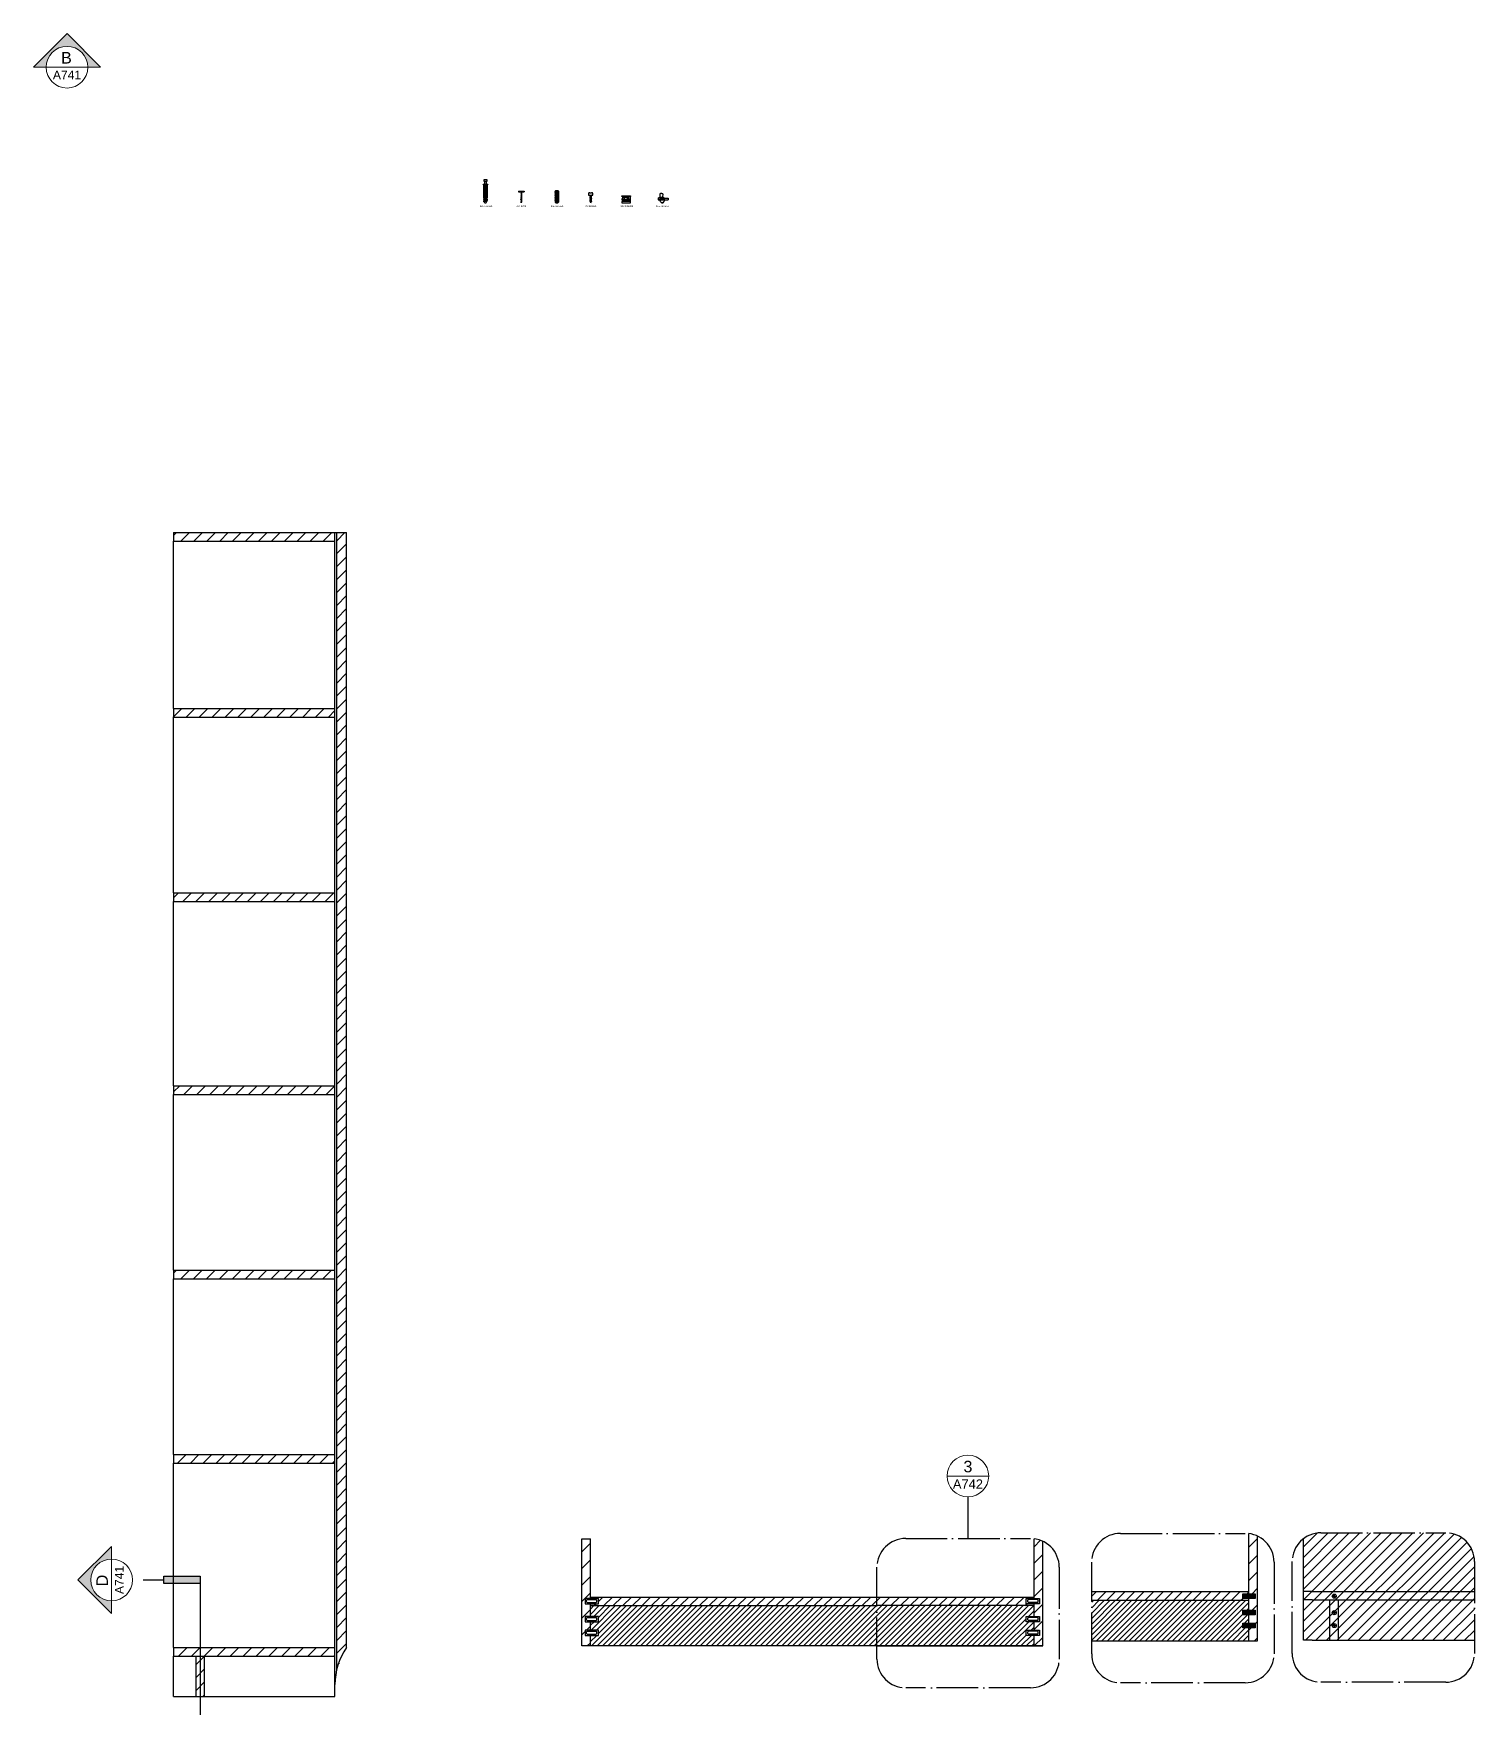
# Model space of a CAD drawing. Header units: millimetres. Extents: x 317 to 1254, y -31 to 529.
# Drawn here: x 796.6 to 1046.6, y 206.7 to 497.2 of the extents above; entities that cross this region are included whole.
import ezdxf
from ezdxf.enums import TextEntityAlignment as Align

# ---------------------------------------------------------------- set-up
doc = ezdxf.new("R2010")
doc.units = ezdxf.units.MM
doc.linetypes.add('ACAD_ISO04W100', pattern=[30, 24, -3, 0, -3])
doc.layers.add('A-ANNO-SYMB', color=202, linetype='Continuous', lineweight=18)
for name, color, linetype in [('ALTRE LINEE', 70, 'Continuous'), ('CONTRONO SEZIONI', 26, 'ACAD_ISO04W100'), ('LINEE SEZIONE', 5, 'Continuous'), ('retino dettagli', 157, 'Continuous'), ('SIMBOLI', 201, 'ACAD_ISO04W100'), ('tratteggio parte non vista', 1, 'Continuous'), ('VITI', 240, 'ACAD_ISO04W100'), ('viti sottili', 4, 'Continuous')]:
    doc.layers.add(name, color=color, linetype=linetype)
doc.styles.add('ARIAL', font='arial.ttf')
doc.styles.get("Standard").update_dxf_attribs({"font": 'arial.ttf'})

# ---------------------------------------------------------------- blocks, each defined once
blk = doc.blocks.new('SYMBOL')
at = {"layer": 'A-ANNO-SYMB', "linetype": 'Continuous', "lineweight": 20}
h = blk.add_hatch(color=256, dxfattribs=at)
h.dxf.hatch_style = 1
h.paths.add_polyline_path([(11.206, 4.948), (11.316, 4.948, -1), (11.678, 4.948), (11.788, 4.948), (11.497, 5.241)])
at = {"linetype": 'Continuous', "lineweight": 20}
blk.add_line((11.316, 4.948), (11.678, 4.948), dxfattribs=at)
at = {"layer": 'A-ANNO-SYMB', "linetype": 'Continuous', "lineweight": 20}
for p, q in [((11.206, 4.948), (11.497, 5.241)), ((11.788, 4.948), (11.497, 5.241)), ((11.316, 4.948), (11.206, 4.948)), ((11.678, 4.948), (11.788, 4.948))]:
    blk.add_line(p, q, dxfattribs=at)
blk.add_circle((11.497, 4.948), 0.181, dxfattribs=at)
for tag, p in [('TAVOLA', (11.497, 5.08)), ('SEZIONE', (11.497, 4.918))]:
    blk.add_attdef(tag, text='', height=0.1, dxfattribs=at).set_placement(p, align=Align.TOP_CENTER)
blk = doc.blocks.new('DETAGLI')
at = {"layer": 'A-ANNO-SYMB', "linetype": 'Continuous'}
blk.add_line((486.66, 356.17), (504.76, 356.17), dxfattribs=at)
blk.add_circle((495.71, 356.17), 9.05, dxfattribs=at)
for tag, p in [('TAVOLA', (495.71, 362.76)), ('SEZIONE', (495.71, 354.67))]:
    blk.add_attdef(tag, text='', height=5, dxfattribs=at).set_placement(p, align=Align.TOP_CENTER)

msp = doc.modelspace()

# ---------------------------------------------------------------- hatches: boundary and pattern name
h = msp.add_hatch()
h.set_pattern_fill('ANSI31', color=256, scale=0.5)
h.paths.add_polyline_path([(848.88, 217.05), (820.88, 217.05), (820.88, 215.55), (848.88, 215.55)])
h.paths.add_polyline_path([(826.21, 215.55), (824.71, 215.55), (824.71, 208.55), (826.21, 208.55)])
edge = h.paths.add_edge_path()
edge.add_line((850.88, 410.55), (849.18, 410.55))
edge.add_line((849.18, 410.55), (849.18, 213.17))
edge.add_arc((860.44, 210.55), 11.57, 145.7964, 166.9098, ccw=False)
edge.add_line((850.88, 217.05), (850.88, 410.55))
h.paths.add_polyline_path([(848.88, 250.55), (820.88, 250.55), (820.88, 249.05), (848.88, 249.05)])
h.paths.add_polyline_path([(848.88, 282.55), (820.88, 282.55), (820.88, 281.05), (848.88, 281.05)])
h.paths.add_polyline_path([(848.88, 314.55), (820.88, 314.55), (820.88, 313.05), (848.88, 313.05)])
h.paths.add_polyline_path([(848.88, 348.05), (820.88, 348.05), (820.88, 346.55), (848.88, 346.55)])
h.paths.add_polyline_path([(848.88, 380.05), (820.88, 380.05), (820.88, 378.55), (848.88, 378.55)])
h.paths.add_polyline_path([(848.88, 410.55), (820.88, 410.55), (820.88, 409.05), (848.88, 409.05)])
at = {"layer": 'retino dettagli'}
h = msp.add_hatch(dxfattribs=at)
h.set_pattern_fill('ANSI31', color=256, scale=0.64)
h.paths.add_polyline_path([(893.23, 235.96), (891.73, 235.96), (891.73, 217.34), (893.23, 217.34), (893.23, 219.18), (892.3, 219.18), (892.3, 220.08), (893.23, 220.08), (893.23, 221.54), (893.23, 221.54), (892.29, 221.54), (892.29, 222.45), (893.23, 222.45), (893.23, 224.67), (892.29, 224.67), (892.29, 225.58), (893.23, 225.58)])
h.paths.add_polyline_path([(971.73, 235.52, 0.078698), (970.23, 235.96), (970.23, 225.58), (971.17, 225.58), (971.17, 224.67), (970.23, 224.67), (970.23, 222.45), (970.23, 222.45), (971.17, 222.45), (971.17, 221.54), (970.23, 221.54), (970.23, 220.08), (971.16, 220.08), (971.16, 219.18), (970.23, 219.18), (970.23, 217.34), (971.73, 217.34)])
h = msp.add_hatch(dxfattribs=at)
h.set_pattern_fill('ANSI31', color=256, scale=0.64)
h.paths.add_polyline_path([(1009, 236.4, 0.078698), (1007.5, 236.84), (1007.5, 226.4), (1008.57, 226.4), (1008.57, 225.58), (1007.5, 225.58), (1007.5, 225.22), (1007.5, 223.54), (1008.57, 223.54), (1008.57, 222.72), (1007.5, 222.72), (1007.5, 221.29), (1008.57, 221.29), (1008.57, 220.47), (1007.5, 220.47), (1007.5, 218.22), (1009, 218.22)])
h = msp.add_hatch(dxfattribs=at)
h.set_pattern_fill('ANSI31', color=256, scale=0.41)
edge = h.paths.add_edge_path()
edge.add_arc((1041.64, 231.98), 5, 0, 90)
edge.add_line((1041.64, 236.98), (1020, 236.98))
edge.add_arc((1020, 231.98), 5, 90, 127.6713)
edge.add_line((1016.95, 235.93), (1016.95, 226.82))
edge.add_line((1016.95, 226.82), (1018.45, 226.82))
edge.add_line((1018.45, 226.82), (1046.64, 226.82))
edge.add_line((1046.64, 226.82), (1046.64, 231.98))
h.paths.add_polyline_path([(1021.55, 225.32), (1018.45, 225.32), (1016.95, 225.32), (1016.95, 218.32), (1018.45, 218.32), (1021.55, 218.32)])
h.paths.add_polyline_path([(1046.64, 225.32), (1023.05, 225.32), (1023.05, 218.32), (1046.64, 218.32)])
h.paths.add_polyline_path([(1046.64, 226.82), (1018.45, 226.82), (1016.95, 226.82), (1016.95, 225.32), (1018.45, 225.32), (1021.55, 225.32), (1046.64, 225.32)])
edge = h.paths.add_edge_path(flags=16)
edge.add_arc((1019.83, 225.99), 0.259, 0, 360)
h.paths.add_polyline_path([(1023.05, 225.32), (1021.55, 225.32), (1021.55, 218.32), (1023.05, 218.32)])
edge = h.paths.add_edge_path(flags=16)
edge.add_arc((1022.3, 223.13), 0.356, 0, 360)
edge = h.paths.add_edge_path(flags=16)
edge.add_arc((1022.3, 220.88), 0.356, 0, 360)
h = msp.add_hatch(dxfattribs=at)
h.set_pattern_fill('ANSI31', color=256, scale=0.37)
h.paths.add_polyline_path([(1006.41, 226.4), (1007.5, 226.4), (1007.5, 226.72), (980.21, 226.72), (980.21, 225.22), (1007.5, 225.22), (1007.5, 225.58), (1006.41, 225.58)])
h = msp.add_hatch(dxfattribs=at)
h.set_pattern_fill('ANSI31', color=256, scale=0.37)
h.paths.add_polyline_path([(942.94, 225.84), (893.23, 225.84), (893.23, 225.58), (894.61, 225.58), (894.61, 224.67), (893.23, 224.67), (893.23, 224.34), (942.94, 224.34)])
h.paths.add_polyline_path([(968.86, 225.58), (970.23, 225.58), (970.23, 225.84), (942.94, 225.84), (942.94, 224.34), (970.23, 224.34), (970.23, 224.67), (968.86, 224.67)])
h = msp.add_hatch(dxfattribs=at)
h.set_pattern_fill('ANSI31', color=256, scale=0.21)
h.paths.add_polyline_path([(942.94, 224.34), (893.23, 224.34), (893.23, 222.45), (894.61, 222.45), (894.61, 221.54), (893.23, 221.54), (893.23, 220.08), (894.62, 220.08), (894.62, 219.18), (893.23, 219.18), (893.23, 217.34), (920.52, 217.34), (942.94, 217.34)])
h.paths.add_polyline_path([(968.86, 222.45), (970.23, 222.45), (970.23, 224.34), (942.94, 224.34), (942.94, 217.34), (970.23, 217.34), (970.23, 219.18), (968.85, 219.18), (968.85, 220.08), (970.23, 220.08), (970.23, 221.54), (968.86, 221.54)])
h = msp.add_hatch(dxfattribs=at)
h.set_pattern_fill('ANSI31', color=256, scale=0.21)
h.paths.add_polyline_path([(1007.5, 222.72), (1006.41, 222.72), (1006.41, 223.54), (1007.5, 223.54), (1007.5, 225.22), (980.21, 225.22), (980.21, 218.22), (1007.5, 218.22), (1007.5, 220.47), (1006.41, 220.47), (1006.41, 221.29), (1007.5, 221.29)])
at = {"layer": 'SIMBOLI'}
h = msp.add_hatch(color=256, dxfattribs=at)
h.dxf.hatch_style = 1
h.paths.add_polyline_path([(822.71, 229.43), (819.21, 229.43), (819.21, 228.8), (822.71, 228.8)])
h.paths.add_polyline_path([(825.48, 229.43), (822.71, 229.43), (822.71, 228.8), (825.48, 228.8)])
h.paths.add_polyline_path([(825.48, 228.8), (822.71, 228.8), (822.71, 228.21), (825.48, 228.21)])
h.paths.add_polyline_path([(822.71, 228.8), (819.21, 228.8), (819.21, 228.21), (822.71, 228.21)])

# ---------------------------------------------------------------- linework, layer by layer
at = {"layer": 'ALTRE LINEE'}
for p, q in [((820.88, 380.05), (820.88, 409.05)), ((820.88, 348.05), (820.88, 378.6)), ((820.88, 314.55), (820.88, 346.55)), ((820.88, 282.55), (820.88, 313.05)), ((820.88, 250.55), (820.88, 281.05)), ((820.88, 217.05), (820.88, 249.05)), ((1007.5, 226.4), (1007.5, 226.26)), ((1007.5, 225.58), (1007.5, 225.7)), ((1007.5, 223.54), (1007.5, 223.4)), ((1007.5, 222.72), (1007.5, 222.84)), ((1007.5, 221.29), (1007.5, 221.15)), ((1007.5, 220.47), (1007.5, 220.59)), ((820.88, 208.55), (820.88, 215.55)), ((820.88, 208.55), (824.71, 208.55)), ((826.21, 208.55), (848.88, 208.55))]:
    msp.add_line(p, q, dxfattribs=at)
at = {"layer": 'CONTRONO SEZIONI', "ltscale": 0.3}
for points in [[(947.94, 236), (969.58, 236)], [(985.21, 236.88), (1006.85, 236.88)], [(1020, 236.98), (1041.64, 236.98)], [(942.94, 215.08), (942.94, 231)], [(974.58, 231), (974.58, 215.08)], [(980.21, 215.96), (980.21, 231.88)], [(1011.85, 231.88), (1011.85, 215.96)], [(1015, 216.06), (1015, 231.98)], [(1046.64, 231.98), (1046.64, 216.06)], [(969.58, 210.08), (947.94, 210.08)], [(1006.85, 210.96), (985.21, 210.96)], [(1041.64, 211.06), (1020, 211.06)]]:
    msp.add_lwpolyline(points, dxfattribs=at)
for centre, start, end in [((947.94, 231), 90, 180), ((969.58, 231), 0, 90), ((985.21, 231.88), 90, 180), ((1006.85, 231.88), 0, 90), ((1020, 231.98), 90, 180), ((1041.64, 231.98), 0, 90), ((947.94, 215.08), 180, 270), ((969.58, 215.08), 270, 0), ((985.21, 215.96), 180, 270), ((1006.85, 215.96), 270, 0), ((1020, 216.06), 180, 270), ((1041.64, 216.06), 270, 0)]:
    msp.add_arc(centre, 5, start, end, dxfattribs=at)
at = {"layer": 'LINEE SEZIONE'}
for p, q in [((820.88, 410.55), (850.88, 410.55)), ((820.88, 410.55), (820.88, 409.05)), ((848.88, 208.55), (848.88, 410.55)), ((849.18, 213.17), (849.18, 410.55)), ((850.88, 217.05), (850.88, 410.55)), ((820.88, 409.05), (848.88, 409.05)), ((820.88, 380.05), (848.88, 380.05)), ((820.88, 380.05), (820.88, 378.55)), ((820.88, 378.55), (848.88, 378.55)), ((820.88, 348.05), (848.88, 348.05)), ((820.88, 348.05), (820.88, 346.55)), ((820.88, 346.55), (848.88, 346.55)), ((820.88, 314.55), (848.88, 314.55)), ((820.88, 314.55), (820.88, 313.05)), ((820.88, 313.05), (848.88, 313.05)), ((820.88, 282.55), (848.88, 282.55)), ((820.88, 282.55), (820.88, 281.05)), ((820.88, 281.05), (848.88, 281.05)), ((820.88, 250.55), (848.88, 250.55)), ((820.88, 250.55), (820.88, 249.05)), ((820.88, 249.05), (848.88, 249.05)), ((891.73, 217.34), (891.73, 235.96)), ((893.23, 225.58), (893.23, 235.96)), ((970.23, 225.58), (970.23, 235.96)), ((971.73, 217.34), (971.73, 235.52)), ((1007.5, 226.4), (1007.5, 236.84)), ((1009, 218.22), (1009, 236.4)), ((1016.95, 218.32), (1016.95, 235.93)), ((1007.5, 226.72), (980.21, 226.72)), ((893.23, 225.84), (970.23, 225.84)), ((893.23, 222.45), (893.23, 224.67)), ((893.23, 224.34), (942.94, 224.34)), ((970.23, 224.34), (942.94, 224.34)), ((970.23, 222.45), (970.23, 224.67)), ((1007.5, 225.22), (980.21, 225.22)), ((1007.5, 225.22), (1007.5, 225.58)), ((1007.5, 223.54), (1007.5, 225.22)), ((893.23, 220.08), (893.23, 221.54)), ((970.23, 220.08), (970.23, 221.54)), ((1007.5, 221.29), (1007.5, 222.72)), ((893.23, 217.34), (893.23, 219.18)), ((970.23, 217.34), (970.23, 219.18)), ((980.21, 218.22), (1007.5, 218.22)), ((1007.5, 218.22), (1007.5, 220.47)), ((1007.5, 218.22), (1009, 218.22)), ((1018.45, 218.32), (1016.95, 218.32)), ((1018.45, 218.32), (1046.64, 218.32)), ((820.88, 217.05), (848.88, 217.05)), ((820.88, 217.05), (820.88, 215.55)), ((820.88, 215.55), (848.88, 215.55)), ((820.88, 215.55), (825.48, 215.55)), ((824.71, 215.55), (824.71, 208.55)), ((826.21, 215.55), (826.21, 208.55)), ((971.73, 217.34), (891.73, 217.34)), ((893.23, 217.34), (891.73, 217.34)), ((920.52, 217.34), (893.23, 217.34)), ((942.94, 217.34), (970.23, 217.34)), ((970.23, 217.34), (971.73, 217.34)), ((848.88, 208.55), (848.88, 210.66)), ((824.71, 208.55), (826.21, 208.55))]:
    msp.add_line(p, q, dxfattribs=at)
for points in [[(894.61, 225.58), (892.29, 225.58), (892.29, 224.67), (894.61, 224.67)], [(968.86, 225.58), (971.17, 225.58), (971.17, 224.67), (968.86, 224.67)], [(1006.41, 226.4), (1008.57, 226.4), (1008.57, 225.58), (1006.41, 225.58)], [(894.61, 222.45), (892.29, 222.45), (892.29, 221.54), (894.61, 221.54)], [(968.86, 222.45), (971.17, 222.45), (971.17, 221.54), (968.86, 221.54)], [(1006.41, 223.54), (1008.57, 223.54), (1008.57, 222.72), (1006.41, 222.72)], [(1006.41, 221.29), (1008.57, 221.29), (1008.57, 220.47), (1006.41, 220.47)], [(894.62, 220.08), (892.3, 220.08), (892.3, 219.18), (894.62, 219.18)], [(968.85, 220.08), (971.16, 220.08), (971.16, 219.18), (968.85, 219.18)]]:
    msp.add_lwpolyline(points, close=True, dxfattribs=at)
msp.add_arc((860.44, 210.55), 11.57, 145.7964, 179.4301, dxfattribs=at)
at = {"layer": 'retino dettagli'}
msp.add_line((891.73, 235.96), (893.23, 235.96), dxfattribs=at)
at = {"layer": 'SIMBOLI'}
for p, q in [((958.76, 236), (958.76, 243.15)), ((815.57, 228.8), (819.21, 228.8)), ((825.48, 228.8), (825.47, 200.09))]:
    msp.add_line(p, q, dxfattribs=at)
msp.add_lwpolyline([(825.48, 228.21), (819.21, 228.21), (819.21, 229.43), (825.48, 229.43)], close=True, dxfattribs=at)
at = {"layer": 'tratteggio parte non vista'}
for p, q in [((1018.45, 226.82), (1016.95, 226.82)), ((1018.45, 226.82), (1046.64, 226.82)), ((1018.45, 225.32), (1016.95, 225.32)), ((1018.45, 225.32), (1046.64, 225.32)), ((1021.55, 218.32), (1021.55, 225.32)), ((1023.05, 218.32), (1023.05, 225.32))]:
    msp.add_line(p, q, dxfattribs=at)
at = {"layer": 'VITI'}
for p, q in [((874.62, 471.03), (875.39, 471.03)), ((874.62, 470.94), (874.62, 471.03)), ((875.39, 470.94), (874.62, 470.94)), ((875.39, 471.03), (875.39, 470.94)), ((874.7, 468.58), (875.23, 468.72)), ((874.7, 468.53), (874.7, 468.58)), ((874.7, 468.42), (875.23, 468.56)), ((874.7, 468.53), (874.75, 468.53)), ((874.7, 468.37), (874.7, 468.42)), ((874.7, 468.27), (875.23, 468.42)), ((874.7, 468.37), (874.75, 468.37)), ((874.7, 468.13), (875.23, 468.28)), ((874.7, 468.22), (874.7, 468.27)), ((874.7, 468.22), (874.75, 468.22)), ((874.7, 467.99), (875.23, 468.14)), ((874.7, 468.08), (874.7, 468.13)), ((874.7, 468.08), (874.75, 468.08)), ((874.7, 467.94), (874.7, 467.99)), ((874.7, 467.94), (874.75, 467.94)), ((875.28, 468.67), (874.75, 468.53)), ((875.28, 468.51), (874.75, 468.37)), ((875.28, 468.37), (874.75, 468.22)), ((875.28, 468.23), (874.75, 468.08)), ((875.28, 468.09), (874.75, 467.94)), ((874.78, 468.74), (874.78, 468.6)), ((874.78, 468.54), (874.78, 468.44)), ((874.78, 468.38), (874.78, 468.3)), ((874.78, 468.23), (874.78, 468.16)), ((874.78, 468.09), (874.78, 468.01)), ((874.78, 467.95), (874.78, 467.89)), ((875.2, 468.71), (875.2, 468.74)), ((875.2, 468.55), (875.2, 468.65)), ((875.2, 468.41), (875.2, 468.49)), ((875.2, 468.27), (875.2, 468.35)), ((875.2, 468.13), (875.2, 468.21)), ((875.2, 467.89), (875.2, 468.07)), ((875.23, 468.72), (875.28, 468.72)), ((875.23, 468.56), (875.28, 468.56)), ((875.23, 468.42), (875.28, 468.42)), ((875.23, 468.28), (875.28, 468.28)), ((875.23, 468.14), (875.28, 468.14)), ((875.28, 468.72), (875.28, 468.67)), ((875.28, 468.56), (875.28, 468.51)), ((875.28, 468.42), (875.28, 468.37)), ((875.28, 468.28), (875.28, 468.23)), ((875.28, 468.14), (875.28, 468.09)), ((880.72, 469.8), (881.72, 469.8)), ((880.72, 469.8), (880.72, 469.7)), ((880.72, 469.7), (881.72, 469.7)), ((881.16, 469.68), (881.16, 469.68)), ((881.16, 469.68), (881.26, 469.68)), ((881.16, 469.68), (881.17, 469.68)), ((881.16, 469.65), (881.16, 469.66)), ((881.16, 469.66), (881.26, 469.66)), ((881.16, 469.65), (881.17, 469.65)), ((881.16, 469.63), (881.16, 469.63)), ((881.16, 469.63), (881.26, 469.63)), ((881.16, 469.63), (881.17, 469.63)), ((881.16, 469.6), (881.16, 469.61)), ((881.16, 469.61), (881.26, 469.61)), ((881.16, 469.6), (881.17, 469.6)), ((881.16, 469.58), (881.16, 469.58)), ((881.16, 469.58), (881.26, 469.58)), ((881.16, 469.58), (881.17, 469.58)), ((881.16, 469.55), (881.16, 469.56)), ((881.16, 469.56), (881.26, 469.56)), ((881.16, 469.55), (881.17, 469.55)), ((881.16, 469.53), (881.16, 469.53)), ((881.16, 469.53), (881.26, 469.53)), ((881.16, 469.53), (881.17, 469.52)), ((881.16, 469.5), (881.16, 469.51)), ((881.16, 469.51), (881.26, 469.51)), ((881.16, 469.5), (881.17, 469.5)), ((881.16, 469.48), (881.16, 469.48)), ((881.16, 469.48), (881.26, 469.48)), ((881.16, 469.48), (881.17, 469.47)), ((881.16, 469.45), (881.26, 469.46)), ((881.16, 469.45), (881.16, 469.45)), ((881.16, 469.45), (881.17, 469.45)), ((881.16, 469.43), (881.16, 469.43)), ((881.16, 469.43), (881.26, 469.43)), ((881.16, 469.43), (881.17, 469.42)), ((881.16, 469.4), (881.26, 469.41)), ((881.16, 469.4), (881.16, 469.4)), ((881.16, 469.4), (881.17, 469.4)), ((881.16, 469.38), (881.16, 469.38)), ((881.16, 469.38), (881.26, 469.38)), ((881.16, 469.38), (881.17, 469.37)), ((881.16, 469.35), (881.16, 469.35)), ((881.16, 469.35), (881.26, 469.35)), ((881.16, 469.35), (881.17, 469.35)), ((881.16, 469.32), (881.16, 469.33)), ((881.16, 469.33), (881.26, 469.33)), ((881.16, 469.32), (881.17, 469.32)), ((881.16, 469.3), (881.16, 469.3)), ((881.16, 469.3), (881.26, 469.3)), ((881.16, 469.3), (881.17, 469.29)), ((881.16, 469.27), (881.16, 469.28)), ((881.16, 469.28), (881.26, 469.28)), ((881.16, 469.27), (881.17, 469.27)), ((881.16, 469.25), (881.16, 469.25)), ((881.16, 469.25), (881.26, 469.25)), ((881.16, 469.25), (881.17, 469.25)), ((881.16, 469.22), (881.16, 469.23)), ((881.16, 469.23), (881.26, 469.23)), ((881.16, 469.22), (881.17, 469.22)), ((881.16, 469.2), (881.16, 469.2)), ((881.16, 469.2), (881.26, 469.2)), ((881.16, 469.2), (881.17, 469.19)), ((881.16, 469.17), (881.26, 469.18)), ((881.16, 469.17), (881.16, 469.17)), ((881.16, 469.17), (881.17, 469.17)), ((881.16, 469.15), (881.16, 469.15)), ((881.16, 469.15), (881.26, 469.15)), ((881.16, 469.15), (881.17, 469.14)), ((881.16, 469.12), (881.26, 469.13)), ((881.16, 469.12), (881.16, 469.12)), ((881.16, 469.12), (881.17, 469.12)), ((881.16, 469.1), (881.16, 469.1)), ((881.16, 469.1), (881.26, 469.1)), ((881.16, 469.1), (881.17, 469.09)), ((881.16, 469.07), (881.26, 469.08)), ((881.16, 469.07), (881.16, 469.07)), ((881.16, 469.07), (881.17, 469.07)), ((881.16, 469.05), (881.16, 469.05)), ((881.16, 469.05), (881.26, 469.05)), ((881.16, 469.05), (881.17, 469.04)), ((881.16, 469.02), (881.16, 469.02)), ((881.16, 469.02), (881.26, 469.02)), ((881.16, 469.02), (881.17, 469.02)), ((881.16, 468.99), (881.26, 469)), ((881.16, 468.99), (881.16, 468.99)), ((881.16, 468.99), (881.17, 468.99)), ((881.16, 468.97), (881.16, 468.97)), ((881.16, 468.97), (881.26, 468.97)), ((881.16, 468.97), (881.17, 468.96)), ((881.16, 468.94), (881.26, 468.95)), ((881.16, 468.94), (881.16, 468.94)), ((881.16, 468.94), (881.17, 468.94)), ((881.16, 468.92), (881.16, 468.92)), ((881.16, 468.92), (881.26, 468.92)), ((881.16, 468.92), (881.17, 468.91)), ((881.16, 468.89), (881.26, 468.9)), ((881.16, 468.89), (881.16, 468.89)), ((881.16, 468.89), (881.17, 468.89)), ((881.16, 468.87), (881.16, 468.87)), ((881.16, 468.87), (881.26, 468.87)), ((881.16, 468.87), (881.17, 468.86)), ((881.16, 468.84), (881.26, 468.85)), ((881.16, 468.84), (881.16, 468.84)), ((881.16, 468.84), (881.17, 468.84)), ((881.16, 468.81), (881.16, 468.82)), ((881.16, 468.82), (881.26, 468.82)), ((881.16, 468.81), (881.17, 468.81)), ((881.16, 468.79), (881.16, 468.79)), ((881.16, 468.79), (881.26, 468.79)), ((881.16, 468.79), (881.17, 468.79)), ((881.16, 468.76), (881.16, 468.77)), ((881.16, 468.77), (881.26, 468.77)), ((881.16, 468.76), (881.17, 468.76)), ((881.16, 468.74), (881.16, 468.74)), ((881.16, 468.74), (881.26, 468.74)), ((881.16, 468.74), (881.17, 468.73)), ((881.16, 468.71), (881.16, 468.72)), ((881.16, 468.72), (881.26, 468.72)), ((881.16, 468.71), (881.17, 468.71)), ((881.16, 468.69), (881.16, 468.69)), ((881.16, 468.69), (881.26, 468.69)), ((881.16, 468.69), (881.17, 468.68)), ((881.16, 468.66), (881.26, 468.67)), ((881.16, 468.66), (881.16, 468.66)), ((881.16, 468.66), (881.17, 468.66)), ((881.16, 468.64), (881.16, 468.64)), ((881.16, 468.64), (881.26, 468.64)), ((881.16, 468.64), (881.17, 468.63)), ((881.16, 468.61), (881.26, 468.62)), ((881.16, 468.61), (881.16, 468.61)), ((881.16, 468.61), (881.17, 468.61)), ((881.16, 468.58), (881.16, 468.59)), ((881.16, 468.59), (881.26, 468.59)), ((881.16, 468.58), (881.17, 468.58)), ((881.16, 468.56), (881.26, 468.57)), ((881.16, 468.56), (881.16, 468.56)), ((881.16, 468.56), (881.17, 468.56)), ((881.16, 468.54), (881.16, 468.54)), ((881.16, 468.54), (881.26, 468.54)), ((881.16, 468.54), (881.17, 468.53)), ((881.16, 468.51), (881.26, 468.52)), ((881.16, 468.51), (881.16, 468.51)), ((881.16, 468.51), (881.17, 468.51)), ((881.16, 468.48), (881.16, 468.49)), ((881.16, 468.49), (881.26, 468.49)), ((881.16, 468.48), (881.17, 468.48)), ((881.16, 468.46), (881.16, 468.46)), ((881.16, 468.46), (881.26, 468.46)), ((881.16, 468.46), (881.17, 468.45)), ((881.16, 468.43), (881.16, 468.44)), ((881.16, 468.44), (881.26, 468.44)), ((881.16, 468.43), (881.17, 468.43)), ((881.16, 468.41), (881.16, 468.41)), ((881.16, 468.41), (881.26, 468.41)), ((881.16, 468.41), (881.17, 468.4)), ((881.16, 468.38), (881.16, 468.39)), ((881.16, 468.39), (881.26, 468.39)), ((881.16, 468.38), (881.17, 468.38)), ((881.16, 468.36), (881.16, 468.36)), ((881.16, 468.36), (881.26, 468.36)), ((881.16, 468.36), (881.17, 468.35)), ((881.16, 468.33), (881.16, 468.34)), ((881.16, 468.34), (881.26, 468.34)), ((881.16, 468.33), (881.17, 468.33)), ((881.16, 468.31), (881.16, 468.31)), ((881.16, 468.31), (881.26, 468.31)), ((881.16, 468.31), (881.17, 468.3)), ((881.16, 468.28), (881.26, 468.29)), ((881.16, 468.28), (881.16, 468.28)), ((881.16, 468.28), (881.17, 468.28)), ((881.16, 468.26), (881.16, 468.26)), ((881.16, 468.26), (881.26, 468.26)), ((881.16, 468.26), (881.17, 468.25)), ((881.16, 468.23), (881.16, 468.23)), ((881.16, 468.23), (881.26, 468.23)), ((881.16, 468.23), (881.17, 468.23)), ((881.16, 468.2), (881.16, 468.21)), ((881.16, 468.21), (881.26, 468.21)), ((881.16, 468.2), (881.17, 468.2)), ((881.16, 468.18), (881.16, 468.18)), ((881.16, 468.18), (881.26, 468.18)), ((881.16, 468.18), (881.17, 468.18)), ((881.16, 468.15), (881.16, 468.16)), ((881.16, 468.16), (881.26, 468.16)), ((881.16, 468.15), (881.17, 468.15)), ((881.16, 468.13), (881.16, 468.13)), ((881.16, 468.13), (881.26, 468.13)), ((881.16, 468.13), (881.17, 468.13)), ((881.16, 468.1), (881.26, 468.11)), ((881.16, 468.1), (881.16, 468.1)), ((881.16, 468.1), (881.17, 468.1)), ((881.16, 468.08), (881.16, 468.08)), ((881.16, 468.08), (881.26, 468.08)), ((881.16, 468.08), (881.17, 468.07)), ((881.16, 468.05), (881.16, 468.05)), ((881.16, 468.05), (881.26, 468.05)), ((881.16, 468.05), (881.17, 468.05)), ((881.16, 468.02), (881.16, 468.03)), ((881.16, 468.03), (881.26, 468.03)), ((881.16, 468.02), (881.17, 468.02)), ((881.16, 468), (881.26, 468.01)), ((881.16, 468), (881.16, 468)), ((881.16, 468), (881.17, 468)), ((881.16, 467.97), (881.16, 467.98)), ((881.16, 467.98), (881.26, 467.98)), ((881.16, 467.97), (881.17, 467.97)), ((881.16, 467.95), (881.16, 467.95)), ((881.16, 467.95), (881.26, 467.95)), ((881.16, 467.95), (881.17, 467.95)), ((881.17, 469.7), (881.17, 467.95)), ((881.27, 469.68), (881.17, 469.68)), ((881.27, 469.65), (881.17, 469.65)), ((881.27, 469.63), (881.17, 469.63)), ((881.27, 469.6), (881.17, 469.6)), ((881.27, 469.58), (881.17, 469.58)), ((881.27, 469.55), (881.17, 469.55)), ((881.27, 469.53), (881.17, 469.52)), ((881.27, 469.5), (881.17, 469.5)), ((881.27, 469.48), (881.17, 469.47)), ((881.27, 469.45), (881.17, 469.45)), ((881.27, 469.43), (881.17, 469.42)), ((881.27, 469.4), (881.17, 469.4)), ((881.27, 469.37), (881.17, 469.37)), ((881.27, 469.35), (881.17, 469.35)), ((881.27, 469.32), (881.17, 469.32)), ((881.27, 469.3), (881.17, 469.29)), ((881.27, 469.27), (881.17, 469.27)), ((881.27, 469.25), (881.17, 469.25)), ((881.27, 469.22), (881.17, 469.22)), ((881.27, 469.2), (881.17, 469.19)), ((881.27, 469.17), (881.17, 469.17)), ((881.27, 469.15), (881.17, 469.14)), ((881.27, 469.12), (881.17, 469.12)), ((881.27, 469.1), (881.17, 469.09)), ((881.27, 469.07), (881.17, 469.07)), ((881.27, 469.04), (881.17, 469.04)), ((881.27, 469.02), (881.17, 469.02)), ((881.27, 468.99), (881.17, 468.99)), ((881.27, 468.97), (881.17, 468.96)), ((881.27, 468.94), (881.17, 468.94)), ((881.27, 468.92), (881.17, 468.91)), ((881.27, 468.89), (881.17, 468.89)), ((881.27, 468.87), (881.17, 468.86)), ((881.27, 468.84), (881.17, 468.84)), ((881.27, 468.81), (881.17, 468.81)), ((881.27, 468.79), (881.17, 468.79)), ((881.27, 468.76), (881.17, 468.76)), ((881.27, 468.74), (881.17, 468.73)), ((881.27, 468.71), (881.17, 468.71)), ((881.27, 468.69), (881.17, 468.68)), ((881.27, 468.66), (881.17, 468.66)), ((881.27, 468.64), (881.17, 468.63)), ((881.27, 468.61), (881.17, 468.61)), ((881.27, 468.58), (881.17, 468.58)), ((881.27, 468.56), (881.17, 468.56)), ((881.27, 468.53), (881.17, 468.53)), ((881.27, 468.51), (881.17, 468.51)), ((881.27, 468.48), (881.17, 468.48)), ((881.27, 468.46), (881.17, 468.45)), ((881.27, 468.43), (881.17, 468.43)), ((881.27, 468.41), (881.17, 468.4)), ((881.27, 468.38), (881.17, 468.38)), ((881.27, 468.36), (881.17, 468.35)), ((881.27, 468.33), (881.17, 468.33)), ((881.27, 468.31), (881.17, 468.3)), ((881.27, 468.28), (881.17, 468.28)), ((881.27, 468.25), (881.17, 468.25)), ((881.27, 468.23), (881.17, 468.23)), ((881.27, 468.2), (881.17, 468.2)), ((881.27, 468.18), (881.17, 468.18)), ((881.27, 468.15), (881.17, 468.15)), ((881.27, 468.13), (881.17, 468.13)), ((881.27, 468.1), (881.17, 468.1)), ((881.27, 468.08), (881.17, 468.07)), ((881.27, 468.05), (881.17, 468.05)), ((881.27, 468.02), (881.17, 468.02)), ((881.27, 468), (881.17, 468)), ((881.27, 467.97), (881.17, 467.97)), ((881.22, 467.8), (881.17, 467.95)), ((881.27, 467.95), (881.17, 467.95)), ((881.27, 467.95), (881.22, 467.8)), ((881.26, 469.68), (881.27, 469.68)), ((881.26, 469.66), (881.27, 469.66)), ((881.26, 469.63), (881.27, 469.63)), ((881.26, 469.61), (881.27, 469.61)), ((881.26, 469.58), (881.27, 469.58)), ((881.26, 469.56), (881.27, 469.56)), ((881.26, 469.53), (881.27, 469.53)), ((881.26, 469.51), (881.27, 469.5)), ((881.26, 469.48), (881.27, 469.48)), ((881.26, 469.46), (881.27, 469.45)), ((881.26, 469.43), (881.27, 469.43)), ((881.26, 469.41), (881.27, 469.4)), ((881.26, 469.38), (881.27, 469.38)), ((881.26, 469.35), (881.27, 469.35)), ((881.26, 469.33), (881.27, 469.33)), ((881.26, 469.3), (881.27, 469.3)), ((881.26, 469.28), (881.27, 469.28)), ((881.26, 469.25), (881.27, 469.25)), ((881.26, 469.23), (881.27, 469.23)), ((881.26, 469.2), (881.27, 469.2)), ((881.26, 469.18), (881.27, 469.17)), ((881.26, 469.15), (881.27, 469.15)), ((881.26, 469.13), (881.27, 469.12)), ((881.26, 469.1), (881.27, 469.1)), ((881.26, 469.08), (881.27, 469.07)), ((881.26, 469.05), (881.27, 469.05)), ((881.26, 469.02), (881.27, 469.02)), ((881.26, 469), (881.27, 468.99)), ((881.26, 468.97), (881.27, 468.97)), ((881.26, 468.95), (881.27, 468.94)), ((881.26, 468.92), (881.27, 468.92)), ((881.26, 468.9), (881.27, 468.89)), ((881.26, 468.87), (881.27, 468.87)), ((881.26, 468.85), (881.27, 468.84)), ((881.26, 468.82), (881.27, 468.82)), ((881.26, 468.79), (881.27, 468.79)), ((881.26, 468.77), (881.27, 468.76)), ((881.26, 468.74), (881.27, 468.74)), ((881.26, 468.72), (881.27, 468.72)), ((881.26, 468.69), (881.27, 468.69)), ((881.26, 468.67), (881.27, 468.66)), ((881.26, 468.64), (881.27, 468.64)), ((881.26, 468.62), (881.27, 468.61)), ((881.26, 468.59), (881.27, 468.59)), ((881.26, 468.57), (881.27, 468.56)), ((881.26, 468.54), (881.27, 468.54)), ((881.26, 468.52), (881.27, 468.51)), ((881.26, 468.49), (881.27, 468.49)), ((881.26, 468.46), (881.27, 468.46)), ((881.26, 468.44), (881.27, 468.44)), ((881.26, 468.41), (881.27, 468.41)), ((881.26, 468.39), (881.27, 468.39)), ((881.26, 468.36), (881.27, 468.36)), ((881.26, 468.34), (881.27, 468.33)), ((881.26, 468.31), (881.27, 468.31)), ((881.26, 468.29), (881.27, 468.28)), ((881.26, 468.26), (881.27, 468.26)), ((881.26, 468.23), (881.27, 468.23)), ((881.26, 468.21), (881.27, 468.21)), ((881.26, 468.18), (881.27, 468.18)), ((881.26, 468.16), (881.27, 468.16)), ((881.26, 468.13), (881.27, 468.13)), ((881.26, 468.11), (881.27, 468.1)), ((881.26, 468.08), (881.27, 468.08)), ((881.26, 468.05), (881.27, 468.05)), ((881.26, 468.03), (881.27, 468.03)), ((881.26, 468.01), (881.27, 468)), ((881.26, 467.98), (881.27, 467.98)), ((881.26, 467.95), (881.27, 467.95)), ((881.27, 469.7), (881.27, 467.95)), ((881.27, 469.68), (881.27, 469.68)), ((881.27, 469.66), (881.27, 469.65)), ((881.27, 469.63), (881.27, 469.63)), ((881.27, 469.61), (881.27, 469.6)), ((881.27, 469.58), (881.27, 469.58)), ((881.27, 469.56), (881.27, 469.55)), ((881.27, 469.53), (881.27, 469.53)), ((881.27, 469.5), (881.27, 469.5)), ((881.27, 469.48), (881.27, 469.48)), ((881.27, 469.45), (881.27, 469.45)), ((881.27, 469.43), (881.27, 469.43)), ((881.27, 469.4), (881.27, 469.4)), ((881.27, 469.38), (881.27, 469.37)), ((881.27, 469.35), (881.27, 469.35)), ((881.27, 469.33), (881.27, 469.32)), ((881.27, 469.3), (881.27, 469.3)), ((881.27, 469.28), (881.27, 469.27)), ((881.27, 469.25), (881.27, 469.25)), ((881.27, 469.23), (881.27, 469.22)), ((881.27, 469.2), (881.27, 469.2)), ((881.27, 469.17), (881.27, 469.17)), ((881.27, 469.15), (881.27, 469.15)), ((881.27, 469.12), (881.27, 469.12)), ((881.27, 469.1), (881.27, 469.1)), ((881.27, 469.07), (881.27, 469.07)), ((881.27, 469.05), (881.27, 469.04)), ((881.27, 469.02), (881.27, 469.02)), ((881.27, 468.99), (881.27, 468.99)), ((881.27, 468.97), (881.27, 468.97)), ((881.27, 468.94), (881.27, 468.94)), ((881.27, 468.92), (881.27, 468.92)), ((881.27, 468.89), (881.27, 468.89)), ((881.27, 468.87), (881.27, 468.87)), ((881.27, 468.84), (881.27, 468.84)), ((881.27, 468.82), (881.27, 468.81)), ((881.27, 468.79), (881.27, 468.79)), ((881.27, 468.76), (881.27, 468.76)), ((881.27, 468.74), (881.27, 468.74)), ((881.27, 468.72), (881.27, 468.71)), ((881.27, 468.69), (881.27, 468.69)), ((881.27, 468.66), (881.27, 468.66)), ((881.27, 468.64), (881.27, 468.64)), ((881.27, 468.61), (881.27, 468.61)), ((881.27, 468.59), (881.27, 468.58)), ((881.27, 468.56), (881.27, 468.56)), ((881.27, 468.54), (881.27, 468.53)), ((881.27, 468.51), (881.27, 468.51)), ((881.27, 468.49), (881.27, 468.48)), ((881.27, 468.46), (881.27, 468.46)), ((881.27, 468.44), (881.27, 468.43)), ((881.27, 468.41), (881.27, 468.41)), ((881.27, 468.39), (881.27, 468.38)), ((881.27, 468.36), (881.27, 468.36)), ((881.27, 468.33), (881.27, 468.33)), ((881.27, 468.31), (881.27, 468.31)), ((881.27, 468.28), (881.27, 468.28)), ((881.27, 468.26), (881.27, 468.25)), ((881.27, 468.23), (881.27, 468.23)), ((881.27, 468.21), (881.27, 468.2)), ((881.27, 468.18), (881.27, 468.18)), ((881.27, 468.16), (881.27, 468.15)), ((881.27, 468.13), (881.27, 468.13)), ((881.27, 468.1), (881.27, 468.1)), ((881.27, 468.08), (881.27, 468.08)), ((881.27, 468.05), (881.27, 468.05)), ((881.27, 468.03), (881.27, 468.02)), ((881.27, 468), (881.27, 468)), ((881.27, 467.98), (881.27, 467.97)), ((881.27, 467.95), (881.27, 467.95)), ((881.72, 469.8), (881.72, 469.7)), ((887.09, 469.8), (887.21, 469.91)), ((887.09, 469.8), (887.09, 467.91)), ((887.09, 469.8), (887.69, 469.8)), ((887.69, 468.07), (887.09, 469.6)), ((887.64, 467.91), (887.09, 469.33)), ((887.54, 467.91), (887.09, 469.05)), ((887.43, 467.91), (887.09, 468.78)), ((887.32, 467.91), (887.09, 468.5)), ((887.21, 467.91), (887.09, 468.23)), ((887.09, 467.91), (887.21, 467.8)), ((887.69, 468.34), (887.12, 469.8)), ((887.21, 469.91), (887.56, 469.91)), ((887.21, 467.8), (887.56, 467.8)), ((887.69, 468.68), (887.25, 469.8)), ((887.69, 468.96), (887.36, 469.8)), ((887.69, 469.23), (887.46, 469.8)), ((887.69, 469.8), (887.56, 469.91)), ((887.69, 467.91), (887.56, 467.8)), ((887.69, 469.51), (887.57, 469.8)), ((887.69, 469.77), (887.68, 469.8)), ((887.69, 469.8), (887.69, 467.91)), ((892.89, 469.46), (892.89, 469.14)), ((892.89, 469.14), (893.64, 469.14)), ((893.11, 469.53), (893.42, 469.53)), ((893.11, 469.04), (893.33, 469.14)), ((893.11, 469.03), (893.11, 469.04)), ((893.11, 468.91), (893.39, 469.03)), ((893.11, 469.03), (893.14, 469.03)), ((893.11, 468.9), (893.11, 468.91)), ((893.11, 468.9), (893.14, 468.9)), ((893.11, 468.78), (893.39, 468.9)), ((893.11, 468.77), (893.11, 468.78)), ((893.11, 468.77), (893.14, 468.77)), ((893.11, 468.65), (893.39, 468.77)), ((893.11, 468.64), (893.11, 468.65)), ((893.11, 468.64), (893.14, 468.64)), ((893.11, 468.52), (893.39, 468.64)), ((893.11, 468.51), (893.11, 468.52)), ((893.11, 468.51), (893.14, 468.51)), ((893.11, 468.39), (893.39, 468.51)), ((893.11, 468.38), (893.11, 468.39)), ((893.11, 468.38), (893.14, 468.38)), ((893.11, 468.26), (893.39, 468.38)), ((893.11, 468.25), (893.11, 468.26)), ((893.11, 468.25), (893.14, 468.25)), ((893.11, 468.13), (893.39, 468.25)), ((893.11, 468.12), (893.11, 468.13)), ((893.11, 468.12), (893.14, 468.12)), ((893.11, 468), (893.39, 468.12)), ((893.11, 467.99), (893.11, 468)), ((893.11, 467.99), (893.14, 467.99)), ((893.38, 469.14), (893.14, 469.03)), ((893.42, 469.02), (893.14, 468.9)), ((893.42, 468.89), (893.14, 468.77)), ((893.42, 468.76), (893.14, 468.64)), ((893.42, 468.63), (893.14, 468.51)), ((893.42, 468.5), (893.14, 468.38)), ((893.42, 468.37), (893.14, 468.25)), ((893.42, 468.24), (893.14, 468.12)), ((893.42, 468.11), (893.14, 467.99)), ((893.16, 469.14), (893.16, 469.06)), ((893.16, 469.04), (893.16, 468.93)), ((893.16, 468.91), (893.16, 468.8)), ((893.16, 468.78), (893.16, 468.67)), ((893.16, 468.65), (893.16, 468.54)), ((893.16, 468.52), (893.16, 468.41)), ((893.16, 468.39), (893.16, 468.28)), ((893.16, 468.26), (893.16, 468.15)), ((893.16, 468.13), (893.16, 468.02)), ((893.21, 467.91), (893.16, 468)), ((893.17, 467.9), (893.38, 467.99)), ((893.17, 467.89), (893.17, 467.9)), ((893.17, 467.89), (893.19, 467.89)), ((893.4, 467.98), (893.19, 467.89)), ((893.27, 467.8), (893.22, 467.9)), ((893.27, 467.8), (893.35, 467.95)), ((893.36, 467.98), (893.38, 468.01)), ((893.37, 469.14), (893.37, 469.02)), ((893.37, 469), (893.37, 468.89)), ((893.37, 468.87), (893.37, 468.76)), ((893.37, 468.74), (893.37, 468.63)), ((893.37, 468.61), (893.37, 468.5)), ((893.37, 468.48), (893.37, 468.37)), ((893.37, 468.35), (893.37, 468.24)), ((893.37, 468.22), (893.37, 468.11)), ((893.37, 468.09), (893.38, 468.01)), ((893.38, 467.99), (893.4, 467.99)), ((893.39, 469.03), (893.42, 469.03)), ((893.39, 468.9), (893.42, 468.9)), ((893.39, 468.77), (893.42, 468.77)), ((893.39, 468.64), (893.42, 468.64)), ((893.39, 468.51), (893.42, 468.51)), ((893.39, 468.38), (893.42, 468.38)), ((893.39, 468.25), (893.42, 468.25)), ((893.39, 468.12), (893.42, 468.12)), ((893.4, 467.99), (893.4, 467.98)), ((893.42, 469.03), (893.42, 469.02)), ((893.42, 468.9), (893.42, 468.89)), ((893.42, 468.77), (893.42, 468.76)), ((893.42, 468.64), (893.42, 468.63)), ((893.42, 468.51), (893.42, 468.5)), ((893.42, 468.38), (893.42, 468.37)), ((893.42, 468.25), (893.42, 468.24)), ((893.42, 468.12), (893.42, 468.11)), ((893.64, 469.14), (893.64, 469.46)), ((898.64, 468.99), (900.15, 468.99)), ((898.64, 468.87), (898.64, 468.99)), ((900.15, 468.87), (898.64, 468.87)), ((898.77, 468.48), (898.64, 468.48)), ((898.64, 468.48), (898.64, 468.32)), ((898.64, 468.32), (900.07, 468.32)), ((900.07, 467.99), (898.64, 467.99)), ((898.64, 467.99), (898.64, 467.8)), ((898.64, 467.8), (900.15, 467.8)), ((898.77, 468.87), (898.77, 468.48)), ((898.84, 468.39), (898.84, 468.79)), ((898.84, 468.79), (899.85, 468.79)), ((899.85, 468.39), (898.84, 468.39)), ((899.07, 468.79), (899.07, 468.39)), ((899.6, 468.79), (899.6, 468.39)), ((899.6, 468.32), (899.6, 467.99)), ((899.85, 468.39), (899.85, 468.79)), ((899.91, 468.39), (899.91, 468.87)), ((900.15, 468.39), (899.91, 468.39)), ((900.07, 468.32), (900.07, 467.99)), ((900.15, 468.99), (900.15, 468.87)), ((900.15, 468.39), (900.15, 468.87)), ((900.15, 467.8), (900.15, 468.39)), ((905, 468.6), (905.25, 468.79)), ((905, 468.6), (905, 468.34)), ((905.25, 468.59), (905, 468.6)), ((905, 468.34), (906, 468.34)), ((905, 468.34), (905, 468.29)), ((905, 468.29), (906, 468.29)), ((905.26, 469.34), (905.25, 468.79)), ((905.25, 468.79), (905.75, 468.78)), ((905.25, 468.59), (905.75, 468.58)), ((905.76, 469.33), (905.75, 468.78)), ((906, 468.58), (905.75, 468.78)), ((905.75, 468.58), (906, 468.58)), ((906, 468.58), (906, 468.34)), ((906, 468.58), (906.7, 468.58)), ((906, 468.34), (906, 468.29)), ((906, 468.29), (906, 468.1)), ((906, 468.29), (906.7, 468.29)), ((906.7, 468.58), (906.7, 468.32)), ((906.7, 468.29), (906.7, 468.32))]:
    msp.add_line(p, q, dxfattribs=at)
for points in [[(874.65, 470.94), (874.65, 468.79), (874.76, 468.79), (874.76, 470.94)], [(874.71, 471.77), (874.71, 471.54), (875.3, 471.54), (875.3, 471.77), (874.71, 471.77)], [(874.82, 471.54), (874.82, 471.03), (875.18, 471.03), (875.18, 471.54)], [(874.95, 470.94), (874.95, 468.79), (875.05, 468.79), (875.05, 470.94)], [(875.25, 470.94), (875.25, 468.79), (875.36, 468.79), (875.36, 470.94)], [(874.62, 468.79), (875.39, 468.79), (875.39, 468.74), (874.62, 468.74), (874.62, 468.79)], [(887.09, 467.91), (887.69, 467.91)]]:
    msp.add_lwpolyline(points, dxfattribs=at)
msp.add_lwpolyline([(905, 468.29, -0.107364), (905.19, 468.23, -0.171988), (905.41, 467.99, -0.786272)], format="xyb", dxfattribs=at)
for centre, radius, start, end in [((874.99, 468.09), 0.285, 223.7004, 316.2996), ((893.16, 468.98), 0.558, 95.0377, 119.6208), ((893.37, 468.98), 0.558, 60.3792, 84.9623), ((905.5, 468.8), 0.593, 64.2003, 114.0356), ((905.69, 468.1), 0.307, 202.0483, 0), ((905.69, 468.1), 0.257, 268.4518, 342.3085)]:
    msp.add_arc(centre, radius, start, end, dxfattribs=at)
at = {"layer": 'viti sottili'}
for p, q in [((892.63, 225.4), (892.53, 225.29)), ((892.53, 225), (892.53, 225.29)), ((892.63, 224.89), (892.53, 225)), ((892.63, 225.4), (894.22, 225.4)), ((892.63, 224.89), (894.22, 224.89)), ((894.22, 225.4), (894.32, 225.29)), ((894.22, 224.89), (894.32, 225)), ((894.32, 225), (894.32, 225.29)), ((969.24, 225.4), (969.15, 225.29)), ((969.15, 225), (969.15, 225.29)), ((969.24, 224.89), (969.15, 225)), ((970.84, 225.4), (969.24, 225.4)), ((970.84, 224.89), (969.24, 224.89)), ((970.84, 225.4), (970.93, 225.29)), ((970.84, 224.89), (970.93, 225)), ((970.93, 225), (970.93, 225.29)), ((1006.62, 226.26), (1006.51, 226.14)), ((1006.51, 225.82), (1006.51, 226.14)), ((1006.62, 225.7), (1006.51, 225.82)), ((1007.98, 226.26), (1006.62, 225.73)), ((1007.66, 226.26), (1006.62, 225.85)), ((1007.41, 226.26), (1006.62, 225.95)), ((1007.15, 226.26), (1006.62, 226.05)), ((1006.89, 226.26), (1006.62, 226.15)), ((1006.64, 226.26), (1006.62, 226.25)), ((1006.62, 226.26), (1008.39, 226.26)), ((1006.62, 225.7), (1006.62, 226.26)), ((1006.62, 225.7), (1008.39, 225.7)), ((1008.24, 226.26), (1006.8, 225.7)), ((1008.39, 226.22), (1007.06, 225.7)), ((1008.39, 226.12), (1007.32, 225.7)), ((1008.39, 226.02), (1007.57, 225.7)), ((1008.39, 225.92), (1007.83, 225.7)), ((1008.39, 225.82), (1008.09, 225.7)), ((1008.39, 226.26), (1008.49, 226.14)), ((1008.39, 225.7), (1008.49, 225.82)), ((1008.49, 225.82), (1008.49, 226.14)), ((1022.3, 225.99), (1021.94, 225.99)), ((1021.94, 225.99), (1022.65, 225.99)), ((1022.3, 225.99), (1022.3, 226.34)), ((1022.3, 226.34), (1022.3, 225.63)), ((892.63, 222.27), (892.53, 222.16)), ((892.53, 221.86), (892.53, 222.16)), ((892.63, 221.76), (892.53, 221.86)), ((892.63, 222.27), (894.22, 222.27)), ((892.63, 221.76), (894.22, 221.76)), ((894.22, 222.27), (894.32, 222.16)), ((894.22, 221.76), (894.32, 221.86)), ((894.32, 221.86), (894.32, 222.16)), ((969.24, 222.27), (969.15, 222.16)), ((969.15, 221.86), (969.15, 222.16)), ((969.24, 221.76), (969.15, 221.86)), ((970.84, 222.27), (969.24, 222.27)), ((970.84, 221.76), (969.24, 221.76)), ((970.84, 222.27), (970.93, 222.16)), ((970.84, 221.76), (970.93, 221.86)), ((970.93, 221.86), (970.93, 222.16)), ((1006.62, 223.4), (1006.51, 223.28)), ((1006.51, 222.96), (1006.51, 223.28)), ((1006.62, 222.84), (1006.51, 222.96)), ((1006.62, 221.15), (1006.51, 221.03)), ((1006.51, 220.71), (1006.51, 221.03)), ((1007.98, 223.4), (1006.62, 222.87)), ((1007.66, 223.4), (1006.62, 222.99)), ((1007.41, 223.4), (1006.62, 223.09)), ((1007.15, 223.4), (1006.62, 223.19)), ((1006.89, 223.4), (1006.62, 223.29)), ((1006.64, 223.4), (1006.62, 223.39)), ((1006.62, 223.4), (1008.39, 223.4)), ((1006.62, 222.84), (1006.62, 223.4)), ((1006.62, 222.84), (1008.39, 222.84)), ((1007.98, 221.15), (1006.62, 220.61)), ((1007.66, 221.15), (1006.62, 220.74)), ((1007.41, 221.15), (1006.62, 220.84)), ((1007.15, 221.15), (1006.62, 220.94)), ((1006.89, 221.15), (1006.62, 221.04)), ((1006.64, 221.15), (1006.62, 221.14)), ((1006.62, 221.15), (1008.39, 221.15)), ((1006.62, 220.59), (1006.62, 221.15)), ((1008.24, 223.4), (1006.8, 222.84)), ((1008.24, 221.15), (1006.8, 220.59)), ((1008.39, 223.36), (1007.06, 222.84)), ((1008.39, 221.11), (1007.06, 220.59)), ((1008.39, 223.26), (1007.32, 222.84)), ((1008.39, 221.01), (1007.32, 220.59)), ((1008.39, 223.16), (1007.57, 222.84)), ((1008.39, 220.91), (1007.57, 220.59)), ((1008.39, 223.06), (1007.83, 222.84)), ((1008.39, 220.81), (1007.83, 220.59)), ((1008.39, 222.96), (1008.09, 222.84)), ((1008.39, 223.4), (1008.49, 223.28)), ((1008.39, 222.84), (1008.49, 222.96)), ((1008.39, 221.15), (1008.49, 221.03)), ((1008.49, 222.96), (1008.49, 223.28)), ((1008.49, 220.71), (1008.49, 221.03)), ((1022.3, 223.13), (1021.94, 223.13)), ((1021.94, 223.13), (1022.65, 223.13)), ((1022.3, 220.88), (1021.94, 220.88)), ((1021.94, 220.88), (1022.65, 220.88)), ((1022.3, 223.48), (1022.3, 222.77)), ((1022.3, 221.23), (1022.3, 220.52)), ((892.63, 219.9), (892.54, 219.8)), ((892.54, 219.5), (892.54, 219.8)), ((892.63, 219.39), (892.54, 219.5)), ((892.63, 219.9), (894.23, 219.9)), ((892.63, 219.39), (894.23, 219.39)), ((894.23, 219.9), (894.32, 219.8)), ((894.23, 219.39), (894.32, 219.5)), ((894.32, 219.5), (894.32, 219.8)), ((969.23, 219.9), (969.14, 219.8)), ((969.14, 219.5), (969.14, 219.8)), ((969.23, 219.39), (969.14, 219.5)), ((970.83, 219.9), (969.23, 219.9)), ((970.83, 219.39), (969.23, 219.39)), ((970.83, 219.9), (970.92, 219.8)), ((970.83, 219.39), (970.92, 219.5)), ((970.92, 219.5), (970.92, 219.8)), ((1006.62, 220.59), (1006.51, 220.71)), ((1006.62, 220.59), (1008.39, 220.59)), ((1008.39, 220.71), (1008.09, 220.59)), ((1008.39, 220.59), (1008.49, 220.71))]:
    msp.add_line(p, q, dxfattribs=at)
for points in [[(1008.39, 225.7), (1008.39, 226.26)], [(1008.39, 222.84), (1008.39, 223.4)], [(1008.39, 220.59), (1008.39, 221.15)]]:
    msp.add_lwpolyline(points, dxfattribs=at)
for centre in [(1022.3, 225.99), (1022.3, 223.13), (1022.3, 220.88)]:
    msp.add_circle(centre, 0.356, dxfattribs=at)

# ---------------------------------------------------------------- block references
at = {"layer": 'SIMBOLI', "linetype": 'Continuous', "lineweight": 20}
ref = msp.add_blockref('SYMBOL', (572.44, 392.36), dxfattribs=dict(at, xscale=20, yscale=20, zscale=20))
ref.add_attrib('SEZIONE', 'B', dxfattribs={"layer": '0', "linetype": 'Continuous', "lineweight": 20, "height": 2, "style": 'ARIAL'}).set_placement((802.28, 493.96), align=Align.TOP_CENTER)
ref.add_attrib('TAVOLA', 'A741', dxfattribs={"layer": '0', "linetype": 'Continuous', "lineweight": 20, "height": 1.5, "style": 'ARIAL'}).set_placement((802.38, 490.73), align=Align.TOP_CENTER)
at = {"layer": 'SIMBOLI'}
ref = msp.add_blockref('DETAGLI', (760.44, 104.37), dxfattribs=dict(at, xscale=0.4, yscale=0.4, zscale=0.4))
ref.add_attrib('SEZIONE', 'A742', dxfattribs={"layer": 'A-ANNO-SYMB', "linetype": 'Continuous', "height": 1.6, "style": 'ARIAL'}).set_placement((958.73, 246.24), align=Align.TOP_CENTER)
ref.add_attrib('TAVOLA', '3', dxfattribs={"layer": 'A-ANNO-SYMB', "linetype": 'Continuous', "height": 2, "style": 'ARIAL'}).set_placement((958.73, 249.48), align=Align.TOP_CENTER)
at = {"layer": 'SIMBOLI', "linetype": 'Continuous', "lineweight": 20}
ref = msp.add_blockref('SYMBOL', (909.08, -1.14), dxfattribs=dict(at, xscale=20, yscale=20, zscale=20, rotation=90))
ref.add_attrib('SEZIONE', 'D', dxfattribs={"layer": '0', "linetype": 'Continuous', "lineweight": 20, "height": 2, "rotation": 90, "style": 'ARIAL'}).set_placement((807.48, 228.7), align=Align.TOP_CENTER)
ref.add_attrib('TAVOLA', 'A741', dxfattribs={"layer": '0', "linetype": 'Continuous', "lineweight": 20, "height": 1.5, "rotation": 90, "style": 'ARIAL'}).set_placement((810.71, 228.8), align=Align.TOP_CENTER)

# ---------------------------------------------------------------- texts
at = {"char_height": 0.3, "attachment_point": 1}
for s, width, heights, insert in [('12x 118381', 2.0756, [0.0755], (874.01, 467.36)), ('18x 1201', 2.0756, [0.0755], (880.34, 467.36)), ('16x 101351', 2.0756, [0.0755], (886.33, 467.36)), ('2x 109041', 2.0756, [0.0755], (892.3, 467.36)), ('12x 119081', 2.0756, [0.0755], (898.43, 467.36)), ('16x 131372', 2.2341, [0.745], (904.6, 467.36))]:
    msp.add_mtext_dynamic_manual_height_columns(s, width=width, gutter_width=12.5, heights=heights, dxfattribs=dict(at, insert=insert))

doc.saveas('drawing.dxf')
